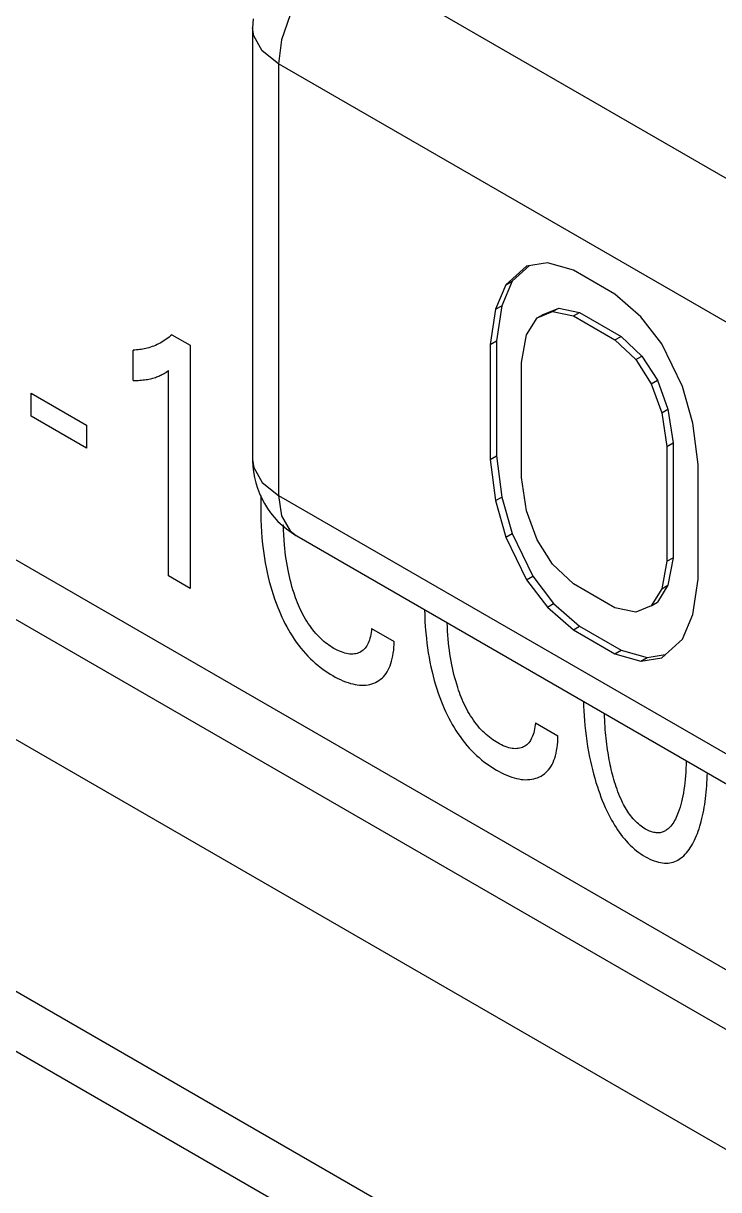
# Model space of a CAD drawing. Extents: x 0 to 420, y 0 to 297.
# Drawn here: x 203.15 to 207.09, y 122.25 to 128.87 of the extents above; entities that cross this region are included whole.
import ezdxf

# ---------------------------------------------------------------- set-up
doc = ezdxf.new("R2010")
doc.units = 0
doc.header["$LTSCALE"] = 23.1
doc.layers.add('40000_ISO', color=7, linetype='CONTINUOUS')

msp = doc.modelspace()

# ---------------------------------------------------------------- linework, layer by layer
at = {"layer": '40000_ISO', "color": 7, "linetype": 'CONTINUOUS'}
for p, q in [((164.8545, 147.9124), (213.9987, 119.5397)), ((165.0612, 147.4549), (214.2058, 119.0819)), ((220.0091, 113.62), (170.8649, 141.9927)), ((171.072, 141.5349), (220.2162, 113.1622)), ((209.8974, 126.3983), (204.9477, 129.256)), ((204.4504, 128.8995), (204.4477, 128.8476)), ((204.6617, 128.9226), (204.6114, 128.7798)), ((204.4477, 128.8477), (204.4477, 126.3982)), ((204.4538, 128.8026), (204.4477, 128.8476)), ((204.5022, 128.7167), (204.4538, 128.8026)), ((204.6114, 128.7798), (204.5941, 128.6436)), ((204.5941, 128.6436), (204.5022, 128.7167)), ((209.5439, 125.7859), (204.5941, 128.6436)), ((204.5941, 128.6436), (204.5941, 126.1941)), ((206.0025, 127.4961), (205.8846, 127.3904)), ((206.0178, 127.4986), (205.92, 127.4108)), ((206.1203, 127.5149), (206.0025, 127.4961)), ((206.2676, 127.4733), (206.1203, 127.5149)), ((206.5033, 127.3372), (206.2676, 127.4733)), ((205.8846, 127.3904), (205.8257, 127.2507)), ((205.92, 127.4108), (205.861, 127.2711)), ((205.8846, 127.3904), (205.92, 127.4108)), ((206.6506, 127.2088), (206.5033, 127.3372)), ((205.8257, 127.2507), (205.7962, 127.0506)), ((205.8257, 127.2507), (205.861, 127.2711)), ((205.861, 127.2711), (205.8316, 127.071)), ((206.0614, 127.2015), (206.1498, 127.2373)), ((206.0614, 127.2015), (206.0967, 127.2219)), ((206.0967, 127.2219), (206.1851, 127.2577)), ((206.1498, 127.2373), (206.1851, 127.2577)), ((206.1498, 127.2373), (206.2676, 127.2127)), ((206.1851, 127.2577), (206.303, 127.2331)), ((206.2676, 127.2127), (206.303, 127.2331)), ((206.303, 127.2331), (206.5387, 127.0971)), ((206.0025, 127.1052), (206.0614, 127.2015)), ((206.2676, 127.2127), (206.5033, 127.0766)), ((206.7685, 127.0539), (206.6506, 127.2088)), ((203.9659, 127.0869), (203.9576, 127.0808)), ((203.974, 127.0932), (203.9659, 127.0869)), ((203.982, 127.0998), (203.974, 127.0932)), ((203.9898, 127.1066), (203.982, 127.0998)), ((203.9898, 127.1066), (204.0934, 127.0468)), ((205.973, 126.9485), (206.0025, 127.1052)), ((206.5033, 127.0766), (206.5387, 127.0971)), ((206.5387, 127.0971), (206.6565, 126.9856)), ((203.7801, 127.0197), (203.771, 127.0195)), ((203.771, 126.8464), (203.771, 127.0195)), ((203.7892, 127.0202), (203.7801, 127.0197)), ((203.7982, 127.0209), (203.7892, 127.0202)), ((203.807, 127.0219), (203.7982, 127.0209)), ((203.8158, 127.023), (203.807, 127.0219)), ((203.8245, 127.0244), (203.8158, 127.023)), ((203.8331, 127.0261), (203.8245, 127.0244)), ((203.8416, 127.0279), (203.8331, 127.0261)), ((203.8499, 127.03), (203.8416, 127.0279)), ((203.8595, 127.0326), (203.8499, 127.03)), ((203.869, 127.0356), (203.8595, 127.0326)), ((203.8783, 127.0388), (203.869, 127.0356)), ((203.8875, 127.0423), (203.8783, 127.0388)), ((203.8966, 127.0461), (203.8875, 127.0423)), ((203.9055, 127.0502), (203.8966, 127.0461)), ((203.9143, 127.0545), (203.9055, 127.0502)), ((203.9229, 127.059), (203.9143, 127.0545)), ((203.9318, 127.0641), (203.9229, 127.059)), ((203.9406, 127.0694), (203.9318, 127.0641)), ((203.9492, 127.075), (203.9406, 127.0694)), ((203.9576, 127.0808), (203.9492, 127.075)), ((204.0934, 127.0468), (204.0934, 125.6666)), ((205.7962, 127.0506), (205.8316, 127.071)), ((205.7962, 127.0506), (205.7962, 126.3991)), ((205.8316, 127.071), (205.8316, 126.4195)), ((206.5033, 127.0766), (206.6212, 126.9652)), ((206.8863, 126.8121), (206.7685, 127.0539)), ((206.6212, 126.9652), (206.6565, 126.9856)), ((206.6212, 126.9652), (206.7096, 126.8273)), ((206.6565, 126.9856), (206.7449, 126.8477)), ((203.9392, 126.8832), (203.9453, 126.8867)), ((203.9453, 126.8867), (203.9514, 126.8903)), ((203.9514, 126.8903), (203.958, 126.8944)), ((203.958, 126.8944), (203.9645, 126.8987)), ((203.9645, 126.8987), (203.971, 126.903)), ((203.971, 125.7373), (203.971, 126.903)), ((205.973, 126.2971), (205.973, 126.9485)), ((203.771, 126.8464), (203.7804, 126.8466)), ((203.7804, 126.8466), (203.7898, 126.8469)), ((203.7898, 126.8469), (203.7992, 126.8474)), ((203.7992, 126.8474), (203.8086, 126.848)), ((203.8086, 126.848), (203.8179, 126.8488)), ((203.8179, 126.8488), (203.8271, 126.8497)), ((203.8271, 126.8497), (203.8353, 126.8507)), ((203.8353, 126.8507), (203.8435, 126.8519)), ((203.8435, 126.8519), (203.8516, 126.8532)), ((203.8516, 126.8532), (203.8596, 126.8547)), ((203.8596, 126.8547), (203.8676, 126.8563)), ((203.8676, 126.8563), (203.8754, 126.8582)), ((203.8754, 126.8582), (203.8824, 126.8601)), ((203.8824, 126.8601), (203.8893, 126.8621)), ((203.8893, 126.8621), (203.8961, 126.8643)), ((203.8961, 126.8643), (203.9028, 126.8666)), ((203.9028, 126.8666), (203.9094, 126.8691)), ((203.9094, 126.8691), (203.916, 126.8718)), ((203.916, 126.8718), (203.9217, 126.8744)), ((203.9217, 126.8744), (203.9274, 126.8771)), ((203.9274, 126.8771), (203.933, 126.8799)), ((203.933, 126.8799), (203.9392, 126.8832)), ((206.7096, 126.8273), (206.7449, 126.8477)), ((206.7096, 126.8273), (206.7685, 126.663)), ((206.7449, 126.8477), (206.8038, 126.6834)), ((203.1908, 126.775), (203.5055, 126.5934)), ((203.1908, 126.6442), (203.1908, 126.775)), ((206.9453, 126.6043), (206.8863, 126.8121)), ((203.5055, 126.4625), (203.1908, 126.6442)), ((206.7685, 126.663), (206.8038, 126.6834)), ((206.7685, 126.663), (206.798, 126.4722)), ((206.8038, 126.6834), (206.8333, 126.4926)), ((203.5055, 126.5934), (203.5055, 126.4625)), ((206.9747, 126.3702), (206.9453, 126.6043)), ((206.798, 126.4722), (206.8333, 126.4926)), ((206.8333, 126.4926), (206.8333, 125.8412)), ((206.798, 126.4722), (206.798, 125.8208)), ((204.4477, 126.3982), (204.4477, 126.3959)), ((204.4477, 126.3959), (204.4538, 126.3531)), ((205.7962, 126.3991), (205.8316, 126.4195)), ((205.7962, 126.3991), (205.8257, 126.1649)), ((205.8316, 126.4195), (205.861, 126.1854)), ((206.9747, 125.7187), (206.9747, 126.3702)), ((204.4538, 126.3531), (204.5022, 126.2672)), ((206.0025, 126.1063), (205.973, 126.2971)), ((204.5022, 126.2672), (204.5941, 126.1941)), ((204.4938, 126.1593), (204.4937, 126.1503)), ((204.494, 126.1682), (204.4938, 126.1593)), ((204.4942, 126.1771), (204.494, 126.1682)), ((204.4945, 126.186), (204.4942, 126.1771)), ((204.4948, 126.1949), (204.4945, 126.186)), ((204.5941, 126.1941), (209.5439, 123.3364)), ((204.5941, 126.1941), (204.6114, 126.0779)), ((205.8257, 126.1649), (205.861, 126.1854)), ((205.8257, 126.1649), (205.8846, 125.9572)), ((205.861, 126.1854), (205.92, 125.9776)), ((204.4936, 126.1413), (204.4935, 126.1233)), ((204.4935, 126.1233), (204.4938, 126.0898)), ((204.4937, 126.1503), (204.4936, 126.1413)), ((206.0614, 125.942), (206.0025, 126.1063)), ((204.4938, 126.0898), (204.4946, 126.0561)), ((204.4946, 126.0561), (204.496, 126.0221)), ((204.6114, 126.0779), (204.6617, 125.9931)), ((204.6231, 125.9989), (204.6222, 126.0267)), ((204.496, 126.0221), (204.4981, 125.9877)), ((204.4981, 125.9877), (204.5008, 125.953)), ((204.6244, 125.9709), (204.6231, 125.9989)), ((204.6262, 125.9427), (204.6244, 125.9709)), ((204.6617, 125.9931), (204.6956, 125.9664)), ((204.6956, 125.9664), (204.6977, 125.9652)), ((204.6977, 125.9652), (209.6475, 123.1075)), ((205.8846, 125.9572), (205.92, 125.9776)), ((205.92, 125.9776), (206.0378, 125.7359)), ((204.5008, 125.953), (204.5043, 125.918)), ((204.5043, 125.918), (204.5073, 125.8917)), ((204.6285, 125.9142), (204.6262, 125.9427)), ((204.6304, 125.894), (204.6285, 125.9142)), ((204.6327, 125.8737), (204.6304, 125.894)), ((205.8846, 125.9572), (206.0025, 125.7154)), ((206.1498, 125.8041), (206.0614, 125.942)), ((204.5073, 125.8917), (204.5109, 125.8651)), ((204.5109, 125.8651), (204.5149, 125.8384)), ((204.5149, 125.8384), (204.5194, 125.8115)), ((204.6352, 125.8532), (204.6327, 125.8737)), ((204.6381, 125.8327), (204.6352, 125.8532)), ((204.6413, 125.812), (204.6381, 125.8327)), ((206.798, 125.8208), (206.8333, 125.8412)), ((206.8333, 125.8412), (206.8038, 125.6845)), ((204.5194, 125.8115), (204.5245, 125.7845)), ((204.5245, 125.7845), (204.5302, 125.7573)), ((204.6448, 125.7912), (204.6413, 125.812)), ((204.6488, 125.7703), (204.6448, 125.7912)), ((204.6526, 125.752), (204.6488, 125.7703)), ((206.2676, 125.6926), (206.1498, 125.8041)), ((206.798, 125.8208), (206.7685, 125.6641)), ((204.0934, 125.6666), (203.971, 125.7373)), ((204.5302, 125.7573), (204.5364, 125.7299)), ((204.5364, 125.7299), (204.5424, 125.7057)), ((204.5424, 125.7057), (204.549, 125.6813)), ((204.6567, 125.7335), (204.6526, 125.752)), ((204.6611, 125.715), (204.6567, 125.7335)), ((204.6659, 125.6964), (204.6611, 125.715)), ((204.6711, 125.6778), (204.6659, 125.6964)), ((206.0025, 125.7154), (206.0378, 125.7359)), ((206.0025, 125.7154), (206.1203, 125.5605)), ((206.0378, 125.7359), (206.1557, 125.581)), ((206.9453, 125.5186), (206.9747, 125.7187)), ((204.549, 125.6813), (204.556, 125.6569)), ((204.556, 125.6569), (204.5636, 125.6325)), ((204.5636, 125.6325), (204.5718, 125.608)), ((204.6766, 125.6591), (204.6711, 125.6778)), ((204.6826, 125.6403), (204.6766, 125.6591)), ((204.6872, 125.6266), (204.6826, 125.6403)), ((206.5033, 125.5566), (206.2676, 125.6926)), ((206.7685, 125.6641), (206.7096, 125.5678)), ((206.8038, 125.6845), (206.7449, 125.5882)), ((206.7685, 125.6641), (206.8038, 125.6845)), ((204.5718, 125.608), (204.5806, 125.5835)), ((204.5806, 125.5835), (204.59, 125.559)), ((204.692, 125.6129), (204.6872, 125.6266)), ((204.6971, 125.5992), (204.692, 125.6129)), ((204.7024, 125.5856), (204.6971, 125.5992)), ((204.708, 125.572), (204.7024, 125.5856)), ((204.7139, 125.5584), (204.708, 125.572)), ((206.1203, 125.5605), (206.1557, 125.581)), ((206.1557, 125.581), (206.303, 125.4525)), ((206.7096, 125.5678), (206.6212, 125.532)), ((206.7096, 125.5678), (206.7449, 125.5882)), ((204.59, 125.559), (204.5975, 125.5405)), ((204.5975, 125.5405), (204.6055, 125.522)), ((204.6055, 125.522), (204.6137, 125.5037)), ((204.6137, 125.5037), (204.6224, 125.4854)), ((204.7201, 125.545), (204.7139, 125.5584)), ((204.7266, 125.5316), (204.7201, 125.545)), ((204.7334, 125.5183), (204.7266, 125.5316)), ((204.7406, 125.5052), (204.7334, 125.5183)), ((204.7479, 125.4925), (204.7406, 125.5052)), ((205.423, 125.5464), (205.4239, 125.5141)), ((205.4239, 125.5141), (205.4254, 125.4814)), ((206.1203, 125.5605), (206.2676, 125.4321)), ((206.6212, 125.532), (206.5033, 125.5566)), ((206.8863, 125.3789), (206.9453, 125.5186)), ((204.6224, 125.4854), (204.6315, 125.4673)), ((204.6315, 125.4673), (204.641, 125.4494)), ((204.641, 125.4494), (204.6509, 125.4316)), ((204.6509, 125.4316), (204.6612, 125.4142)), ((204.7554, 125.4801), (204.7479, 125.4925)), ((204.7633, 125.4678), (204.7554, 125.4801)), ((204.7715, 125.4558), (204.7633, 125.4678)), ((204.7799, 125.4441), (204.7715, 125.4558)), ((204.7886, 125.4326), (204.7799, 125.4441)), ((204.7976, 125.4215), (204.7886, 125.4326)), ((205.1229, 125.4402), (205.1217, 125.4285)), ((205.1229, 125.4402), (205.2511, 125.3662)), ((205.4254, 125.4814), (205.4274, 125.4484)), ((205.4274, 125.4484), (205.43, 125.4152)), ((205.5528, 125.4487), (205.5519, 125.4721)), ((205.554, 125.4253), (205.5528, 125.4487)), ((206.2676, 125.4321), (206.303, 125.4525)), ((206.2676, 125.4321), (206.5033, 125.296)), ((206.303, 125.4525), (206.5387, 125.3164)), ((204.6612, 125.4142), (204.6719, 125.3969)), ((204.6719, 125.3969), (204.6836, 125.3792)), ((204.6836, 125.3792), (204.6957, 125.3619)), ((204.8067, 125.4108), (204.7976, 125.4215)), ((204.8161, 125.4006), (204.8067, 125.4108)), ((204.825, 125.3914), (204.8161, 125.4006)), ((204.834, 125.3827), (204.825, 125.3914)), ((204.8431, 125.3743), (204.834, 125.3827)), ((204.8524, 125.3664), (204.8431, 125.3743)), ((204.8617, 125.3588), (204.8524, 125.3664)), ((205.1072, 125.3651), (205.1037, 125.3566)), ((205.1104, 125.3739), (205.1072, 125.3651)), ((205.1135, 125.3841), (205.1104, 125.3739)), ((205.1161, 125.3948), (205.1135, 125.3841)), ((205.1184, 125.4058), (205.1161, 125.3948)), ((205.1203, 125.417), (205.1184, 125.4058)), ((205.1217, 125.4285), (205.1203, 125.417)), ((205.2506, 125.3491), (205.2511, 125.3662)), ((205.43, 125.4152), (205.4334, 125.3816)), ((205.4334, 125.3816), (205.4365, 125.3553)), ((205.5557, 125.4016), (205.554, 125.4253)), ((205.5576, 125.3778), (205.5557, 125.4016)), ((205.5596, 125.3576), (205.5576, 125.3778)), ((206.7685, 125.2732), (206.8863, 125.3789)), ((204.6957, 125.3619), (204.7082, 125.345)), ((204.7082, 125.345), (204.7211, 125.3285)), ((204.7211, 125.3285), (204.7344, 125.3125)), ((204.7344, 125.3125), (204.748, 125.2971)), ((204.8711, 125.3516), (204.8617, 125.3588)), ((204.8806, 125.3447), (204.8711, 125.3516)), ((204.8901, 125.3383), (204.8806, 125.3447)), ((204.8997, 125.3322), (204.8901, 125.3383)), ((204.9092, 125.3265), (204.8997, 125.3322)), ((204.9198, 125.3206), (204.9092, 125.3265)), ((204.9304, 125.3151), (204.9198, 125.3206)), ((204.941, 125.3102), (204.9304, 125.3151)), ((204.9515, 125.3059), (204.941, 125.3102)), ((204.9619, 125.3022), (204.9515, 125.3059)), ((204.9715, 125.2993), (204.9619, 125.3022)), ((204.981, 125.297), (204.9715, 125.2993)), ((205.0415, 125.2981), (205.0336, 125.2961)), ((205.0491, 125.3008), (205.0415, 125.2981)), ((205.056, 125.3039), (205.0491, 125.3008)), ((205.0626, 125.3076), (205.056, 125.3039)), ((205.0689, 125.3117), (205.0626, 125.3076)), ((205.0749, 125.3164), (205.0689, 125.3117)), ((205.0805, 125.3217), (205.0749, 125.3164)), ((205.0858, 125.3274), (205.0805, 125.3217)), ((205.0909, 125.334), (205.0858, 125.3274)), ((205.0955, 125.341), (205.0909, 125.334)), ((205.0998, 125.3486), (205.0955, 125.341)), ((205.1037, 125.3566), (205.0998, 125.3486)), ((205.2435, 125.2836), (205.2461, 125.2994)), ((205.2461, 125.2994), (205.2482, 125.3157)), ((205.2482, 125.3157), (205.2497, 125.3322)), ((205.2497, 125.3322), (205.2506, 125.3491)), ((205.4365, 125.3553), (205.44, 125.3287)), ((205.44, 125.3287), (205.444, 125.302)), ((205.444, 125.302), (205.4486, 125.2751)), ((205.5618, 125.3373), (205.5596, 125.3576)), ((205.5643, 125.3168), (205.5618, 125.3373)), ((205.5672, 125.2963), (205.5643, 125.3168)), ((206.5033, 125.296), (206.5387, 125.3164)), ((206.5387, 125.3164), (206.686, 125.2748)), ((204.748, 125.2971), (204.7618, 125.2822)), ((204.7618, 125.2822), (204.7759, 125.268)), ((204.7759, 125.268), (204.7895, 125.2551)), ((204.7895, 125.2551), (204.8032, 125.2428)), ((204.8032, 125.2428), (204.8171, 125.2311)), ((204.9903, 125.2952), (204.981, 125.297)), ((204.9995, 125.2941), (204.9903, 125.2952)), ((205.0085, 125.2936), (204.9995, 125.2941)), ((205.0171, 125.2938), (205.0085, 125.2936)), ((205.0255, 125.2946), (205.0171, 125.2938)), ((205.0336, 125.2961), (205.0255, 125.2946)), ((205.2281, 125.228), (205.2325, 125.2404)), ((205.2325, 125.2404), (205.2365, 125.2534)), ((205.2365, 125.2534), (205.2403, 125.2683)), ((205.2403, 125.2683), (205.2435, 125.2836)), ((205.4486, 125.2751), (205.4537, 125.2481)), ((205.4537, 125.2481), (205.4593, 125.2209)), ((205.5704, 125.2756), (205.5672, 125.2963)), ((205.574, 125.2548), (205.5704, 125.2756)), ((205.5779, 125.2339), (205.574, 125.2548)), ((205.5817, 125.2155), (205.5779, 125.2339)), ((206.5033, 125.296), (206.6506, 125.2544)), ((206.6506, 125.2544), (206.686, 125.2748)), ((206.6506, 125.2544), (206.7685, 125.2732)), ((206.686, 125.2748), (206.7885, 125.2911)), ((204.8171, 125.2311), (204.8311, 125.2199)), ((204.8311, 125.2199), (204.8452, 125.2093)), ((204.8452, 125.2093), (204.8593, 125.1993)), ((204.8593, 125.1993), (204.8736, 125.1897)), ((204.8736, 125.1897), (204.8878, 125.1807)), ((204.8878, 125.1807), (204.9021, 125.1722)), ((204.9021, 125.1722), (204.9168, 125.164)), ((205.1822, 125.158), (205.1903, 125.1658)), ((205.1903, 125.1658), (205.1978, 125.1744)), ((205.1978, 125.1744), (205.205, 125.1838)), ((205.205, 125.1838), (205.2115, 125.1939)), ((205.2115, 125.1939), (205.2176, 125.2047)), ((205.2176, 125.2047), (205.2231, 125.216)), ((205.2231, 125.216), (205.2281, 125.228)), ((205.4593, 125.2209), (205.4655, 125.1935)), ((205.4655, 125.1935), (205.4716, 125.1693)), ((205.4716, 125.1693), (205.4781, 125.1449)), ((205.5858, 125.1971), (205.5817, 125.2155)), ((205.5902, 125.1786), (205.5858, 125.1971)), ((205.595, 125.16), (205.5902, 125.1786)), ((204.9168, 125.164), (204.9314, 125.1563)), ((204.9314, 125.1563), (204.946, 125.1493)), ((204.946, 125.1493), (204.9605, 125.1429)), ((204.9605, 125.1429), (204.9749, 125.1371)), ((204.9749, 125.1371), (204.9893, 125.132)), ((204.9893, 125.132), (205.0026, 125.1279)), ((205.0026, 125.1279), (205.0158, 125.1245)), ((205.0158, 125.1245), (205.0289, 125.1217)), ((205.0289, 125.1217), (205.0418, 125.1197)), ((205.0418, 125.1197), (205.0545, 125.1183)), ((205.0545, 125.1183), (205.067, 125.1177)), ((205.067, 125.1177), (205.0791, 125.1178)), ((205.0791, 125.1178), (205.0909, 125.1186)), ((205.0909, 125.1186), (205.1024, 125.1202)), ((205.1024, 125.1202), (205.1137, 125.1224)), ((205.1137, 125.1224), (205.1246, 125.1254)), ((205.1246, 125.1254), (205.1352, 125.1291)), ((205.1352, 125.1291), (205.1454, 125.1335)), ((205.1454, 125.1335), (205.1552, 125.1386)), ((205.1552, 125.1386), (205.1647, 125.1443)), ((205.1647, 125.1443), (205.1737, 125.1508)), ((205.1737, 125.1508), (205.1822, 125.158)), ((205.4781, 125.1449), (205.4851, 125.1205)), ((205.4851, 125.1205), (205.4928, 125.0961)), ((205.6002, 125.1414), (205.595, 125.16)), ((205.6058, 125.1226), (205.6002, 125.1414)), ((205.6117, 125.1039), (205.6058, 125.1226)), ((205.6163, 125.0902), (205.6117, 125.1039)), ((205.4928, 125.0961), (205.5009, 125.0716)), ((205.5009, 125.0716), (205.5097, 125.0471)), ((205.5097, 125.0471), (205.5191, 125.0225)), ((205.6211, 125.0765), (205.6163, 125.0902)), ((205.6262, 125.0628), (205.6211, 125.0765)), ((205.6316, 125.0492), (205.6262, 125.0628)), ((205.6372, 125.0356), (205.6316, 125.0492)), ((205.6431, 125.022), (205.6372, 125.0356)), ((205.5191, 125.0225), (205.5267, 125.0041)), ((205.5267, 125.0041), (205.5346, 124.9856)), ((205.5346, 124.9856), (205.5429, 124.9673)), ((205.5429, 124.9673), (205.5515, 124.949)), ((205.6492, 125.0085), (205.6431, 125.022)), ((205.6557, 124.9952), (205.6492, 125.0085)), ((205.6626, 124.9819), (205.6557, 124.9952)), ((205.6697, 124.9687), (205.6626, 124.9819)), ((205.677, 124.9561), (205.6697, 124.9687)), ((206.3245, 125.026), (206.3254, 124.9988)), ((206.3254, 124.9988), (206.3266, 124.9714)), ((206.3266, 124.9714), (206.3282, 124.9438)), ((202.9324, 124.9079), (217.7817, 116.3348)), ((205.5515, 124.949), (205.5606, 124.9309)), ((205.5606, 124.9309), (205.5701, 124.9129)), ((205.5701, 124.9129), (205.58, 124.8952)), ((205.6846, 124.9436), (205.677, 124.9561)), ((205.6925, 124.9314), (205.6846, 124.9436)), ((205.7006, 124.9194), (205.6925, 124.9314)), ((205.7091, 124.9076), (205.7006, 124.9194)), ((205.7178, 124.8962), (205.7091, 124.9076)), ((206.052, 124.9038), (206.0509, 124.8921)), ((206.052, 124.9038), (206.1802, 124.8298)), ((206.3282, 124.9438), (206.3303, 124.9159)), ((206.3303, 124.9159), (206.3328, 124.8879)), ((206.4448, 124.9386), (206.4443, 124.9568)), ((206.4455, 124.9203), (206.4448, 124.9386)), ((206.4464, 124.9019), (206.4455, 124.9203)), ((206.4475, 124.8834), (206.4464, 124.9019)), ((205.58, 124.8952), (205.5903, 124.8777)), ((205.5903, 124.8777), (205.601, 124.8605)), ((205.601, 124.8605), (205.6127, 124.8428)), ((205.6127, 124.8428), (205.6248, 124.8255)), ((205.7267, 124.8851), (205.7178, 124.8962)), ((205.7359, 124.8744), (205.7267, 124.8851)), ((205.7452, 124.8641), (205.7359, 124.8744)), ((205.7541, 124.855), (205.7452, 124.8641)), ((205.7631, 124.8463), (205.7541, 124.855)), ((205.7722, 124.8379), (205.7631, 124.8463)), ((205.7815, 124.8299), (205.7722, 124.8379)), ((206.0395, 124.8374), (206.0363, 124.8286)), ((206.0426, 124.8477), (206.0395, 124.8374)), ((206.0453, 124.8584), (206.0426, 124.8477)), ((206.0475, 124.8693), (206.0453, 124.8584)), ((206.0494, 124.8806), (206.0475, 124.8693)), ((206.0509, 124.8921), (206.0494, 124.8806)), ((206.3328, 124.8879), (206.3359, 124.8588)), ((206.3359, 124.8588), (206.3394, 124.8294)), ((206.4488, 124.8648), (206.4475, 124.8834)), ((206.4501, 124.8486), (206.4488, 124.8648)), ((206.4516, 124.8324), (206.4501, 124.8486)), ((205.6248, 124.8255), (205.6374, 124.8085)), ((205.6374, 124.8085), (205.6503, 124.7921)), ((205.6503, 124.7921), (205.6635, 124.7761)), ((205.6635, 124.7761), (205.6771, 124.7607)), ((205.7908, 124.8223), (205.7815, 124.8299)), ((205.8003, 124.8151), (205.7908, 124.8223)), ((205.8097, 124.8083), (205.8003, 124.8151)), ((205.8193, 124.8018), (205.8097, 124.8083)), ((205.8288, 124.7958), (205.8193, 124.8018)), ((205.8383, 124.7901), (205.8288, 124.7958)), ((205.849, 124.7841), (205.8383, 124.7901)), ((205.8596, 124.7787), (205.849, 124.7841)), ((205.8701, 124.7738), (205.8596, 124.7787)), ((205.8806, 124.7695), (205.8701, 124.7738)), ((205.891, 124.7658), (205.8806, 124.7695)), ((205.9917, 124.7712), (205.9851, 124.7675)), ((205.998, 124.7753), (205.9917, 124.7712)), ((206.004, 124.78), (205.998, 124.7753)), ((206.0096, 124.7853), (206.004, 124.78)), ((206.0149, 124.791), (206.0096, 124.7853)), ((206.02, 124.7975), (206.0149, 124.791)), ((206.0247, 124.8046), (206.02, 124.7975)), ((206.0289, 124.8122), (206.0247, 124.8046)), ((206.0328, 124.8202), (206.0289, 124.8122)), ((206.0363, 124.8286), (206.0328, 124.8202)), ((206.1752, 124.763), (206.1773, 124.7792)), ((206.1773, 124.7792), (206.1788, 124.7958)), ((206.1788, 124.7958), (206.1798, 124.8127)), ((206.1798, 124.8127), (206.1802, 124.8298)), ((206.3394, 124.8294), (206.3435, 124.7998)), ((206.3435, 124.7998), (206.3482, 124.7701)), ((206.3482, 124.7701), (206.3535, 124.7401)), ((206.4532, 124.8161), (206.4516, 124.8324)), ((206.455, 124.7998), (206.4532, 124.8161)), ((206.457, 124.7833), (206.455, 124.7998)), ((206.4592, 124.7668), (206.457, 124.7833)), ((205.6771, 124.7607), (205.6909, 124.7458)), ((205.6909, 124.7458), (205.705, 124.7316)), ((205.705, 124.7316), (205.7186, 124.7187)), ((205.7186, 124.7187), (205.7323, 124.7064)), ((205.7323, 124.7064), (205.7462, 124.6947)), ((205.9006, 124.7629), (205.891, 124.7658)), ((205.9101, 124.7605), (205.9006, 124.7629)), ((205.9194, 124.7588), (205.9101, 124.7605)), ((205.9286, 124.7577), (205.9194, 124.7588)), ((205.9376, 124.7572), (205.9286, 124.7577)), ((205.9462, 124.7574), (205.9376, 124.7572)), ((205.9546, 124.7582), (205.9462, 124.7574)), ((205.9628, 124.7597), (205.9546, 124.7582)), ((205.9706, 124.7617), (205.9628, 124.7597)), ((205.9782, 124.7644), (205.9706, 124.7617)), ((205.9851, 124.7675), (205.9782, 124.7644)), ((206.1572, 124.6915), (206.1616, 124.704)), ((206.1616, 124.704), (206.1656, 124.717)), ((206.1656, 124.717), (206.1694, 124.7318)), ((206.1694, 124.7318), (206.1726, 124.7472)), ((206.1726, 124.7472), (206.1752, 124.763)), ((206.3535, 124.7401), (206.3593, 124.7099)), ((206.3593, 124.7099), (206.3644, 124.6861)), ((206.4616, 124.7503), (206.4592, 124.7668)), ((206.4642, 124.7336), (206.4616, 124.7503)), ((206.4664, 124.7201), (206.4642, 124.7336)), ((206.4688, 124.7066), (206.4664, 124.7201)), ((206.4713, 124.693), (206.4688, 124.7066)), ((205.7462, 124.6947), (205.7602, 124.6835)), ((205.7602, 124.6835), (205.7743, 124.6729)), ((205.7743, 124.6729), (205.7885, 124.6628)), ((205.7885, 124.6628), (205.8027, 124.6533)), ((205.8027, 124.6533), (205.817, 124.6443)), ((205.817, 124.6443), (205.8312, 124.6358)), ((205.8312, 124.6358), (205.8459, 124.6276)), ((206.1194, 124.6294), (206.127, 124.638)), ((206.127, 124.638), (206.1341, 124.6474)), ((206.1341, 124.6474), (206.1407, 124.6575)), ((206.1407, 124.6575), (206.1467, 124.6682)), ((206.1467, 124.6682), (206.1522, 124.6796)), ((206.1522, 124.6796), (206.1572, 124.6915)), ((206.3644, 124.6861), (206.3699, 124.6622)), ((206.3699, 124.6622), (206.3757, 124.6382)), ((206.3757, 124.6382), (206.382, 124.6141)), ((206.474, 124.6794), (206.4713, 124.693)), ((206.4768, 124.6658), (206.474, 124.6794)), ((206.4798, 124.6521), (206.4768, 124.6658)), ((206.4829, 124.6383), (206.4798, 124.6521)), ((206.4862, 124.6246), (206.4829, 124.6383)), ((206.9064, 124.6453), (206.9051, 124.6237)), ((206.9074, 124.6671), (206.9064, 124.6453)), ((206.9081, 124.6891), (206.9074, 124.6671)), ((205.8459, 124.6276), (205.8605, 124.6199)), ((205.8605, 124.6199), (205.8751, 124.6129)), ((205.8751, 124.6129), (205.8896, 124.6064)), ((205.8896, 124.6064), (205.9041, 124.6007)), ((205.9041, 124.6007), (205.9184, 124.5956)), ((205.9184, 124.5956), (205.9317, 124.5915)), ((205.9317, 124.5915), (205.945, 124.5881)), ((205.945, 124.5881), (205.958, 124.5853)), ((205.958, 124.5853), (205.9709, 124.5832)), ((205.9709, 124.5832), (205.9836, 124.5819)), ((205.9836, 124.5819), (205.9961, 124.5813)), ((205.9961, 124.5813), (206.0082, 124.5814)), ((206.0082, 124.5814), (206.02, 124.5822)), ((206.02, 124.5822), (206.0315, 124.5838)), ((206.0315, 124.5838), (206.0428, 124.586)), ((206.0428, 124.586), (206.0537, 124.589)), ((206.0537, 124.589), (206.0643, 124.5927)), ((206.0643, 124.5927), (206.0745, 124.5971)), ((206.0745, 124.5971), (206.0844, 124.6021)), ((206.0844, 124.6021), (206.0938, 124.6079)), ((206.0938, 124.6079), (206.1028, 124.6144)), ((206.1028, 124.6144), (206.1114, 124.6215)), ((206.1114, 124.6215), (206.1194, 124.6294)), ((206.382, 124.6141), (206.3888, 124.59)), ((206.3888, 124.59), (206.3959, 124.5657)), ((206.4897, 124.6108), (206.4862, 124.6246)), ((206.4934, 124.5968), (206.4897, 124.6108)), ((206.4972, 124.5829), (206.4934, 124.5968)), ((206.5013, 124.5689), (206.4972, 124.5829)), ((206.9017, 124.5828), (206.8997, 124.5635)), ((206.9035, 124.6023), (206.9017, 124.5828)), ((206.9051, 124.6237), (206.9035, 124.6023)), ((207.0255, 124.5642), (207.0265, 124.5827)), ((207.0265, 124.5827), (207.0273, 124.6012)), ((207.0273, 124.6012), (207.0278, 124.6199)), ((206.3959, 124.5657), (206.4036, 124.5414)), ((206.4036, 124.5414), (206.4101, 124.5218)), ((206.4101, 124.5218), (206.417, 124.5021)), ((206.5057, 124.5549), (206.5013, 124.5689)), ((206.5103, 124.5409), (206.5057, 124.5549)), ((206.5151, 124.5269), (206.5103, 124.5409)), ((206.5203, 124.5129), (206.5151, 124.5269)), ((206.5258, 124.4989), (206.5203, 124.5129)), ((206.8916, 124.5071), (206.8882, 124.4888)), ((206.8946, 124.5256), (206.8916, 124.5071)), ((206.8973, 124.5444), (206.8946, 124.5256)), ((206.8997, 124.5635), (206.8973, 124.5444)), ((207.0195, 124.4919), (207.0214, 124.5097)), ((207.0214, 124.5097), (207.023, 124.5277)), ((207.023, 124.5277), (207.0244, 124.5459)), ((207.0244, 124.5459), (207.0255, 124.5642)), ((206.417, 124.5021), (206.4242, 124.4825)), ((206.4242, 124.4825), (206.4318, 124.4628)), ((206.4318, 124.4628), (206.4398, 124.4433)), ((206.4398, 124.4433), (206.4482, 124.4238)), ((206.5316, 124.4849), (206.5258, 124.4989)), ((206.5378, 124.471), (206.5316, 124.4849)), ((206.5424, 124.461), (206.5378, 124.471)), ((206.5472, 124.4511), (206.5424, 124.461)), ((206.5523, 124.4413), (206.5472, 124.4511)), ((206.5575, 124.4315), (206.5523, 124.4413)), ((206.877, 124.4407), (206.8726, 124.4253)), ((206.8811, 124.4565), (206.877, 124.4407)), ((206.8848, 124.4725), (206.8811, 124.4565)), ((206.8882, 124.4888), (206.8848, 124.4725)), ((207.0102, 124.4244), (207.0129, 124.441)), ((207.0129, 124.441), (207.0153, 124.4578)), ((207.0153, 124.4578), (207.0176, 124.4748)), ((207.0176, 124.4748), (207.0195, 124.4919)), ((206.4482, 124.4238), (206.4571, 124.4044)), ((206.4571, 124.4044), (206.4665, 124.3851)), ((206.4665, 124.3851), (206.4765, 124.366)), ((206.563, 124.4219), (206.5575, 124.4315)), ((206.5686, 124.4124), (206.563, 124.4219)), ((206.5745, 124.403), (206.5686, 124.4124)), ((206.5805, 124.3939), (206.5745, 124.403)), ((206.5868, 124.385), (206.5805, 124.3939)), ((206.5932, 124.3763), (206.5868, 124.385)), ((206.5999, 124.3679), (206.5932, 124.3763)), ((206.8551, 124.3763), (206.851, 124.367)), ((206.859, 124.3858), (206.8551, 124.3763)), ((206.8626, 124.3954), (206.859, 124.3858)), ((206.8678, 124.4102), (206.8626, 124.3954)), ((206.8726, 124.4253), (206.8678, 124.4102)), ((206.997, 124.3601), (207.0007, 124.3758)), ((207.0007, 124.3758), (207.0041, 124.3918)), ((207.0041, 124.3918), (207.0073, 124.408)), ((207.0073, 124.408), (207.0102, 124.4244)), ((206.4765, 124.366), (206.4843, 124.3517)), ((206.4843, 124.3517), (206.4924, 124.3376)), ((206.4924, 124.3376), (206.5008, 124.3236)), ((206.5008, 124.3236), (206.5095, 124.3098)), ((206.5095, 124.3098), (206.5185, 124.2963)), ((206.6069, 124.3596), (206.5999, 124.3679)), ((206.6141, 124.3517), (206.6069, 124.3596)), ((206.6215, 124.3441), (206.6141, 124.3517)), ((206.629, 124.3368), (206.6215, 124.3441)), ((206.6367, 124.3299), (206.629, 124.3368)), ((206.6444, 124.3234), (206.6367, 124.3299)), ((206.6523, 124.3173), (206.6444, 124.3234)), ((206.6602, 124.3116), (206.6523, 124.3173)), ((206.6682, 124.3063), (206.6602, 124.3116)), ((206.6762, 124.3014), (206.6682, 124.3063)), ((206.8099, 124.3066), (206.8051, 124.3022)), ((206.8146, 124.3111), (206.8099, 124.3066)), ((206.8208, 124.318), (206.8146, 124.3111)), ((206.8266, 124.3252), (206.8208, 124.318)), ((206.8321, 124.3329), (206.8266, 124.3252)), ((206.8372, 124.3409), (206.8321, 124.3329)), ((206.8421, 124.3493), (206.8372, 124.3409)), ((206.8467, 124.358), (206.8421, 124.3493)), ((206.851, 124.367), (206.8467, 124.358)), ((206.9806, 124.303), (206.985, 124.3166)), ((206.985, 124.3166), (206.9891, 124.3305)), ((206.9891, 124.3305), (206.993, 124.3446)), ((206.993, 124.3446), (206.997, 124.3601)), ((206.5185, 124.2963), (206.5277, 124.2831)), ((206.5277, 124.2831), (206.5372, 124.2701)), ((206.5372, 124.2701), (206.547, 124.2575)), ((206.547, 124.2575), (206.557, 124.2453)), ((206.557, 124.2453), (206.5673, 124.2335)), ((206.6842, 124.297), (206.6762, 124.3014)), ((206.6921, 124.2931), (206.6842, 124.297)), ((206.7, 124.2897), (206.6921, 124.2931)), ((206.7079, 124.2867), (206.7, 124.2897)), ((206.7157, 124.2843), (206.7079, 124.2867)), ((206.7233, 124.2823), (206.7157, 124.2843)), ((206.7309, 124.2809), (206.7233, 124.2823)), ((206.7382, 124.28), (206.7309, 124.2809)), ((206.7454, 124.2796), (206.7382, 124.28)), ((206.7524, 124.2798), (206.7454, 124.2796)), ((206.7591, 124.2805), (206.7524, 124.2798)), ((206.7656, 124.2817), (206.7591, 124.2805)), ((206.7718, 124.2834), (206.7656, 124.2817)), ((206.7779, 124.2856), (206.7718, 124.2834)), ((206.7837, 124.2882), (206.7779, 124.2856)), ((206.7894, 124.2911), (206.7837, 124.2882)), ((206.7948, 124.2945), (206.7894, 124.2911)), ((206.8001, 124.2982), (206.7948, 124.2945)), ((206.8051, 124.3022), (206.8001, 124.2982)), ((206.9488, 124.2267), (206.9547, 124.2387)), ((206.9547, 124.2387), (206.9604, 124.2511)), ((206.9604, 124.2511), (206.9659, 124.2637)), ((206.9659, 124.2637), (206.971, 124.2765)), ((206.971, 124.2765), (206.9759, 124.2897)), ((206.9759, 124.2897), (206.9806, 124.303)), ((206.5673, 124.2335), (206.5787, 124.2213)), ((206.5787, 124.2213), (206.5903, 124.2096)), ((206.5903, 124.2096), (206.6022, 124.1985)), ((206.6022, 124.1985), (206.6142, 124.1879)), ((206.6142, 124.1879), (206.6264, 124.1779)), ((206.6264, 124.1779), (206.6388, 124.1685)), ((206.9094, 124.1662), (206.9168, 124.1753)), ((206.9168, 124.1753), (206.9238, 124.1848)), ((206.9238, 124.1848), (206.9305, 124.1948)), ((206.9305, 124.1948), (206.9368, 124.2051)), ((206.9368, 124.2051), (206.9429, 124.2157)), ((206.9429, 124.2157), (206.9488, 124.2267)), ((206.6388, 124.1685), (206.6512, 124.1598)), ((206.6512, 124.1598), (206.6637, 124.1516)), ((206.6637, 124.1516), (206.6762, 124.144)), ((206.6762, 124.144), (206.6887, 124.1371)), ((206.6887, 124.1371), (206.7012, 124.1308)), ((206.7012, 124.1308), (206.7137, 124.1253)), ((206.7137, 124.1253), (206.726, 124.1204)), ((206.726, 124.1204), (206.7383, 124.1163)), ((206.7383, 124.1163), (206.7503, 124.1129)), ((206.7503, 124.1129), (206.7622, 124.1104)), ((206.7622, 124.1104), (206.7739, 124.1086)), ((206.7739, 124.1086), (206.7853, 124.1077)), ((206.7853, 124.1077), (206.7956, 124.1076)), ((206.7956, 124.1076), (206.8056, 124.1082)), ((206.8056, 124.1082), (206.8154, 124.1095)), ((206.8154, 124.1095), (206.8249, 124.1115)), ((206.8249, 124.1115), (206.8342, 124.114)), ((206.8342, 124.114), (206.8431, 124.1172)), ((206.8431, 124.1172), (206.8518, 124.1209)), ((206.8518, 124.1209), (206.8602, 124.1252)), ((206.8602, 124.1252), (206.8684, 124.13)), ((206.8684, 124.13), (206.8762, 124.1352)), ((206.8762, 124.1352), (206.8851, 124.1421)), ((206.8851, 124.1421), (206.8936, 124.1496)), ((206.8936, 124.1496), (206.9017, 124.1577)), ((206.9017, 124.1577), (206.9094, 124.1662))]:
    msp.add_line(p, q, dxfattribs=at)
msp.add_arc((204.9477, 126.3982), 0.5, 180.54224, 239.45803, dxfattribs=at)

doc.saveas('drawing.dxf')
